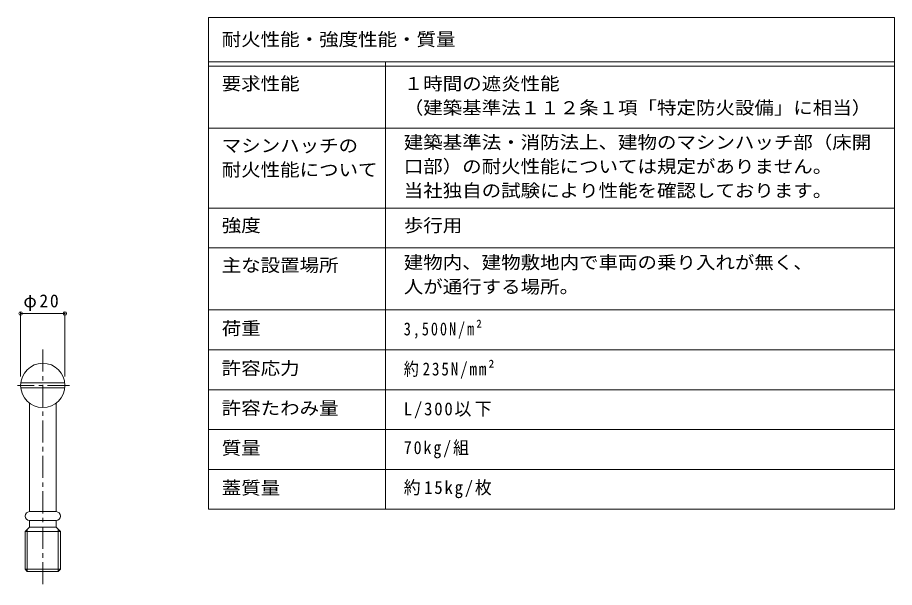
# Model space of a CAD drawing. Units: millimetres on the paper, enlarged 10 times, with parts at other scales. Extents: x -2572 to 2730, y -1962 to 1888.
# Drawn here: x 749 to 2730, y 602 to 1888 of the extents above; entities that cross this region are included whole.
import ezdxf
from ezdxf.enums import TextEntityAlignment as Align

# ---------------------------------------------------------------- set-up
doc = ezdxf.new("R2010")
doc.units = ezdxf.units.MM
doc.header["$LTSCALE"] = 10
doc.header["$PDMODE"] = 32
doc.header["$PDSIZE"] = 8
doc.linetypes.add('CHAIN1', pattern=[8, 5, -1, 1, -1])
for name, color, linetype, lineweight in [('D-5', 3, 'Continuous', 9), ('D-F', 7, 'Continuous', 9), ('F-5_F-5ﾚｲﾔ', 7, 'Continuous', 9), ('F-F_F-Fﾚｲﾔ', 2, 'Continuous', 9)]:
    doc.layers.add(name, color=color, linetype=linetype, lineweight=lineweight)
doc.styles.add('ＭＳ ゴシック', font='')
doc.styles.get('ＭＳ ゴシック').set_extended_font_data('MS Gothic')

msp = doc.modelspace()

# ---------------------------------------------------------------- linework, layer by layer
at = {"layer": 'D-5', "linetype": 'CHAIN1'}
for p, q in [((805.55, 1139.12), (805.55, 601.96)), ((866.32, 1058.04), (748.57, 1058.04))]:
    msp.add_line(p, q, dxfattribs=at)
at = {"layer": 'D-5'}
for p, q in [((755.88, 1063.79), (855.22, 1063.79)), ((755.88, 1052.29), (855.22, 1052.29)), ((775.55, 1018.04), (775.55, 773.04)), ((835.55, 1018.04), (835.55, 773.04)), ((775.55, 773.04), (835.55, 773.04)), ((775.55, 753.04), (835.55, 753.04)), ((775.55, 753.04), (775.55, 738.04)), ((835.55, 753.04), (835.55, 738.04)), ((765.55, 728.04), (775.55, 738.04)), ((775.55, 738.04), (835.55, 738.04)), ((845.55, 728.04), (835.55, 738.04)), ((765.55, 728.04), (765.55, 643.31)), ((770.55, 638.04), (770.55, 733.04)), ((840.55, 733.04), (840.55, 638.04)), ((765.55, 643.31), (845.55, 643.31)), ((765.55, 643.31), (770.55, 638.04)), ((840.55, 638.04), (770.55, 638.04)), ((840.55, 638.04), (845.55, 643.31))]:
    msp.add_line(p, q, dxfattribs=at)
msp.add_lwpolyline([(765.55, 728.04), (845.55, 728.04), (845.55, 643.31)], dxfattribs=at)
msp.add_circle((805.55, 1058.04), 50, dxfattribs=at)
for centre, start, end in [((775.55, 763.04), 90, 270), ((835.55, 763.04), 270, 90)]:
    msp.add_arc(centre, 10, start, end, dxfattribs=at)
at = {"layer": 'D-F'}
for p, q in [((755.55, 1223.24), (755.55, 1078.04)), ((755.55, 1220.24), (855.55, 1220.24)), ((855.55, 1223.24), (855.55, 1078.04))]:
    msp.add_line(p, q, dxfattribs=at)
for p in [(755.55, 1220.24), (855.55, 1220.24)]:
    msp.add_point(p, dxfattribs=at)
at = {"layer": 'F-5_F-5ﾚｲﾔ'}
for p, q in [((2729.89, 1888.32), (2729.89, 778.32)), ((1179.89, 1458.32), (2729.89, 1458.32)), ((1179.89, 1368.32), (2729.89, 1368.32))]:
    msp.add_line(p, q, dxfattribs=at)
at = {"layer": 'F-F_F-Fﾚｲﾔ', "color": 7}
for p, q in [((1179.89, 1888.32), (2729.89, 1888.32)), ((1179.89, 1888.32), (1179.89, 778.32)), ((1179.89, 1788.32), (2729.89, 1788.32)), ((1579.89, 1788.32), (1579.89, 778.32)), ((1179.89, 1778.32), (2729.89, 1778.32)), ((1179.89, 1638.32), (2729.89, 1638.32)), ((1179.89, 1458.32), (2729.89, 1458.32)), ((1179.89, 1368.32), (2729.89, 1368.32)), ((1179.89, 1228.32), (2729.89, 1228.32)), ((1179.89, 1138.32), (2729.89, 1138.32)), ((2729.89, 1048.32), (1179.89, 1048.32)), ((2729.89, 958.32), (1179.89, 958.32)), ((2729.89, 868.32), (1179.89, 868.32)), ((2729.89, 778.32), (1179.89, 778.32))]:
    msp.add_line(p, q, dxfattribs=at)

# ---------------------------------------------------------------- texts
at = {"layer": 'D-F', "color": 2, "insert": (761.8, 1226.24), "char_height": 29.33, "attachment_point": 7, "style": 'ＭＳ ゴシック'}
msp.add_mtext('\\T1.19;φ20', dxfattribs=at)
at = {"layer": 'F-F_F-Fﾚｲﾔ', "style": 'ＭＳ ゴシック', "width": 1.1}
for s, p in [('耐火性能・強度性能・質量', (1209.89, 1815.75)), ('要求性能', (1209.89, 1715.82)), ('１時間の遮炎性能', (1621.23, 1715.82)), ('（建築基準法１１２条１項「特定防火設備」に相当）', (1621.23, 1661.34)), ('建築基準法・消防法上、建物のマシンハッチ部（床開', (1621.23, 1583.36)), ('マシンハッチの', (1209.89, 1575.82)), ('口部）の耐火性能については規定がありません。', (1621.23, 1528.88)), ('耐火性能について', (1209.89, 1521.34)), ('当社独自の試験により性能を確認しております。', (1621.23, 1474.39)), ('強度', (1209.89, 1395.82)), ('歩行用', (1621.23, 1395.82)), ('主な設置場所', (1209.89, 1305.82)), ('建物内、建物敷地内で車両の乗り入れが無く、', (1621.23, 1312.25)), ('人が通行する場所。', (1621.23, 1257.32)), ('荷重', (1209.89, 1163.32)), ('許容応力', (1209.89, 1073.32)), ('許容たわみ量', (1209.89, 983.32)), ('質量', (1209.89, 893.32)), ('蓋質量', (1209.89, 803.32))]:
    msp.add_text(s, height=29.33, dxfattribs=at).set_placement(p, align=Align.BOTTOM_LEFT)
at = {"layer": 'F-F_F-Fﾚｲﾔ', "char_height": 29.33, "attachment_point": 7, "style": 'ＭＳ ゴシック'}
for s, insert in [('\\T1.28;\\W0.8;3,500N/m²', (1621.23, 1163.32)), ('\\T1.25;\\W0.85;約235N/mm²', (1621.23, 1073.32)), ('\\T1.21;\\W0.95;L/300以下', (1621.23, 983.32)), ('\\T1.24;\\W0.9;70kg/組', (1621.23, 893.32)), ('\\T1.21;\\W0.95;約15kg/枚', (1621.23, 803.32))]:
    msp.add_mtext(s, dxfattribs=dict(at, insert=insert))

doc.saveas('drawing.dxf')
